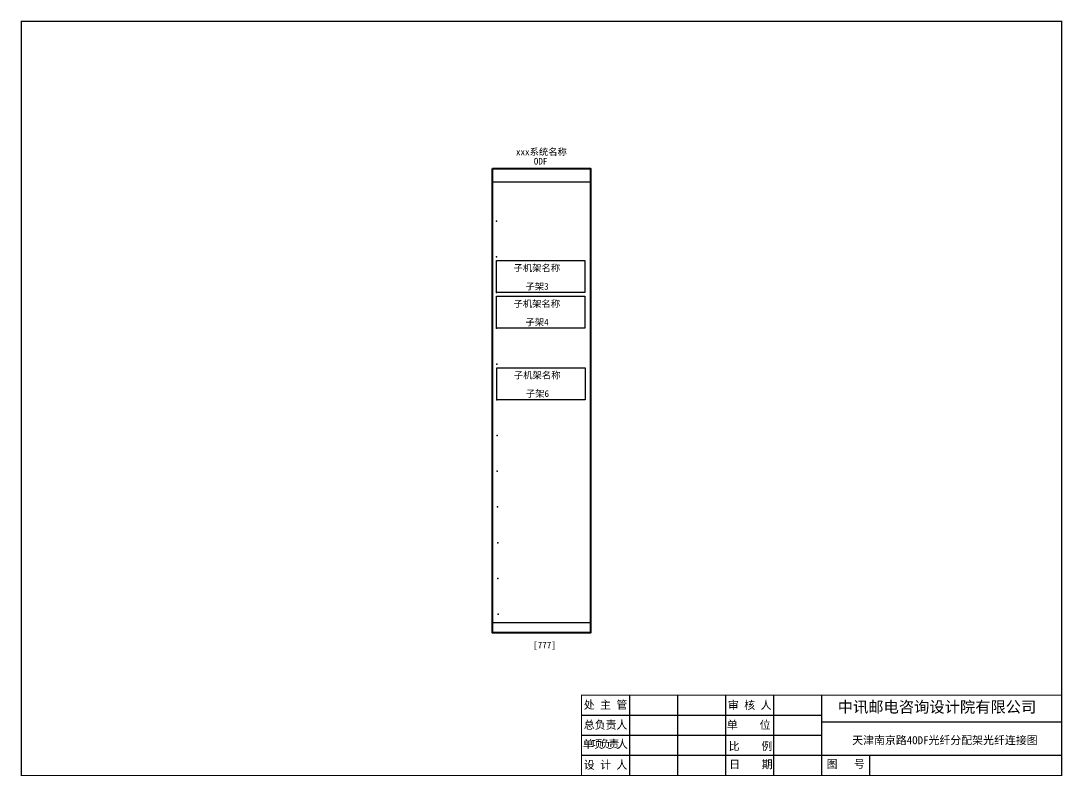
# Model space of a CAD drawing. Header units: millimetres. Extents: x -239 to 1556, y 138 to 1134.
# Drawn here: x -238.6 to 151.8, y 803 to 1086.3 of the extents above; entities that cross this region are included whole.
import ezdxf
from ezdxf.enums import TextEntityAlignment as Align

# ---------------------------------------------------------------- set-up
doc = ezdxf.new("R2010")
doc.units = ezdxf.units.MM
doc.styles.get("Standard").update_dxf_attribs({"font": 'txt', "bigfont": 'gbcbig.shx'})
doc.styles.add('图名图号字体', font='', dxfattribs={"height": 3})
doc.styles.add('图框大字体', font='simhei.ttf', dxfattribs={"height": 3})
doc.styles.add('图框小字体', font='simhei.ttf', dxfattribs={"height": 2.5})
doc.styles.add('地线图字体', font='', dxfattribs={"height": 2.5})
doc.styles.add('平面图字体', font='', dxfattribs={"height": 2.5})
doc.styles.get('图名图号字体').set_extended_font_data('SimSun')
doc.styles.get('地线图字体').set_extended_font_data('SimSun')
doc.styles.get('平面图字体').set_extended_font_data('SimSun')

# ---------------------------------------------------------------- blocks, each defined once
blk = doc.blocks.new('ODF_GRP_12_新增')
at = {"color": 0, "lineweight": 40}
blk.add_lwpolyline([(0, 174.13), (36.81, 174.13), (36.81, 0), (0, 0)], close=True, dxfattribs=at)
at = {"color": 0}
for points in [[(0, 174.13), (36.81, 174.13), (36.81, 169), (0, 169)], [(0, 3.94), (36.81, 3.94), (36.81, 0), (0, 0)]]:
    blk.add_lwpolyline(points, close=True, dxfattribs=at)
for p in [(1.54, 154.42), (1.54, 141.02), (1.54, 127.62), (1.54, 114.22), (1.61, 100.82), (1.68, 87.41), (1.76, 74.01), (1.83, 60.61), (1.9, 47.21), (1.97, 33.81), (2.05, 20.41), (2.12, 7)]:
    blk.add_point(p, dxfattribs=at)
at = {"color": 0, "style": '地线图字体'}
for tag, p in [('SYSNAME', (18.38, 180.44)), ('ODFTYPE', (18.07, 176.86))]:
    blk.add_attdef(tag, text='', height=2.5, dxfattribs=at).set_placement(p, align=Align.MIDDLE)
blk.add_attdef('NUM', text='', height=2.5, dxfattribs=at).set_placement((15.98, -3.01), align=Align.TOP_LEFT)
blk = doc.blocks.new('A$C15233853')
at = {"color": 250, "char_height": 3, "width": 25.0807, "attachment_point": 1}
for s, insert in [('{\\fSimSun|b0|i0|c134|p2;单}', (0.29, 4.15)), ('{\\fSimSun|b0|i0|c134|p2;项}', (3.49, 4.15)), ('{\\fSimSun|b0|i0|c134|p2;负}', (6.69, 4.15)), ('{\\fSimSun|b0|i0|c134|p2;责}', (9.89, 4.15)), ('{\\fSimSun|b0|i0|c134|p2;人}', (13.09, 4.15))]:
    blk.add_mtext(s, dxfattribs=dict(at, insert=insert))
blk = doc.blocks.new('ZZCSTK_A3标准图框')
for p, q in [((0, 0), (0, 283)), ((228, 30.11), (228, 0.11)), ((246, 30.11), (246, 0)), ((264, 30.11), (264, 0)), ((282, 30.11), (282, 0)), ((300, 30.11), (300, 0)), ((210, 22.61), (300, 22.61)), ((300, 20.11), (390, 20.11)), ((210, 15.11), (300, 15.11)), ((210, 7.61), (300, 7.61)), ((300, 7.61), (390, 7.61)), ((318, 7.61), (318, 0))]:
    blk.add_line(p, q)
at = {"const_width": 0.45}
blk.add_lwpolyline([(0, 0), (390, 0), (390, 282.8), (0, 282.8)], close=True, dxfattribs=at)
at = {"const_width": 0.4}
blk.add_lwpolyline([(390, 30.11), (210, 30.11), (210, 0.11)], dxfattribs=at)
blk.add_blockref('A$C15233853', (210.2, 9.14))
at = {"char_height": 3, "style": '图名图号字体'}
for s, insert, width, attachment_point in [('{\\fSimSun|b0|i0|c134|p2;处 主 管}', (219.03, 26.34), 17, 5), ('{\\fSimSun|b0|i0|c134|p2;审 核 人}', (264.87, 26.24), 17, 4), ('{\\fSimSun|b0|i0|c134|p2;总负责人}', (219.03, 18.84), 17, 5), ('{\\fSimSun|b0|i0|c134|p2;单    位}', (264.5, 18.84), 17, 4), ('{\\fSimSun|b0|i0|c134|p2;比    例}', (265.16, 10.84), 17, 4), ('{\\fSimSun|b0|i0|c134|p2;设 计 人}', (219.03, 3.84), 17, 5), ('{\\fSimSun|b0|i0|c134|p2;日    期}', (265.35, 4.03), 17, 4), ('{\\fSimSun|b0|i0|c134|p2;图   号}', (301.91, 5.86), 15.2047, 1)]:
    blk.add_mtext(s, dxfattribs=dict(at, insert=insert, width=width, attachment_point=attachment_point))
at = {"insert": (306.06, 27.83), "char_height": 4.2, "width": 79.1383, "attachment_point": 1}
blk.add_mtext('\\fSimHei|b0|i0|c134|p2;中讯邮电咨询设计院有限公司', dxfattribs=at)
for tag, height, style, p in [('处主管', 2.5, '图框小字体', (236.8, 24.76)), ('审核人', 2.5, '图框小字体', (291.15, 24.76)), ('总负责人', 2.5, '图框小字体', (236.8, 16.72)), ('单位', 2.5, '图框小字体', (291.15, 17.31)), ('单项负责人', 2.5, '图框小字体', (236.8, 9.97)), ('比例', 2.5, '图框小字体', (291.15, 9.39)), ('图名', 3, '图框大字体', (346.26, 11.75)), ('设计人', 2.5, '图框小字体', (236.8, 2.16)), ('日期', 2.5, '图框小字体', (291.3, 2)), ('图号', 2.5, '图框小字体', (353.24, 2.49))]:
    blk.add_attdef(tag, text='', height=height, dxfattribs=dict(style=style)).set_placement(p, align=Align.CENTER)
blk = doc.blocks.new('ODF_GRP_12子架')
at = {"color": 0}
blk.add_lwpolyline([(0, 12), (33.07, 12), (33.07, 0), (0, 0)], close=True, dxfattribs=at)
at = {"color": 0, "style": '平面图字体'}
for tag, p in [('NAME', (15.11, 9.28)), ('SYSDIR', (15.04, 5.78)), ('NUM', (15.2, 2.37))]:
    blk.add_attdef(tag, text='', height=2.5, dxfattribs=at).set_placement(p, align=Align.MIDDLE)

msp = doc.modelspace()

# ---------------------------------------------------------------- block references
for name, p, values in [('ZZCSTK_A3标准图框', (-238.39, 803.27), {'图名': '天津南京路4ODF光纤分配架光纤连接图'}), ('ODF_GRP_12子架', (-60.25, 984.4), {'NUM': '子架3', 'NAME': '子机架名称'}), ('ODF_GRP_12子架', (-60.25, 971), {'NUM': '子架4', 'NAME': '子机架名称'}), ('ODF_GRP_12子架', (-60.11, 944.2), {'NUM': '子架6', 'NAME': '子机架名称'})]:
    msp.add_blockref(name, p).add_auto_attribs(values)
ref = msp.add_blockref('ODF_GRP_12_新增', (-61.79, 856.78))
ref.add_attrib('NUM_001', '[777]', (-46.51, 850.94), dxfattribs={"color": 0, "height": 2.5, "style": '地线图字体'})
ref.add_attrib('SYSNAME', 'xxx系统名称', dxfattribs={"color": 0, "height": 2.5, "style": '地线图字体'}).set_placement((-43.41, 1037.23), align=Align.MIDDLE)
ref.add_attrib('ODFTYPE', 'ODF', dxfattribs={"color": 0, "height": 2.5, "style": '地线图字体'}).set_placement((-43.72, 1033.64), align=Align.MIDDLE)

doc.saveas('drawing.dxf')
